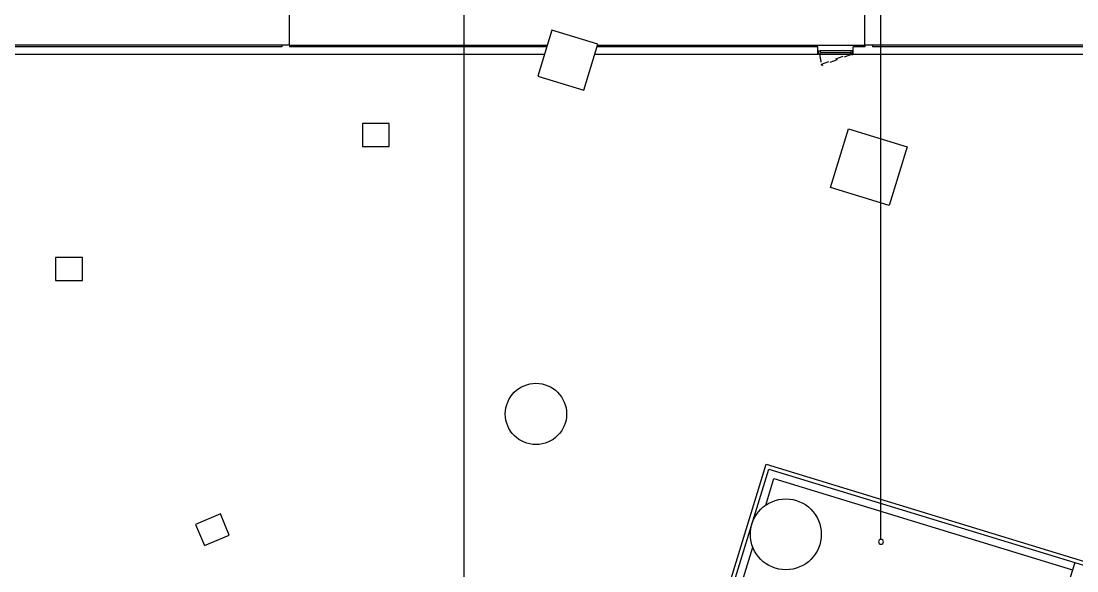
# Model space of a CAD drawing. Header units: millimetres. Extents: x -7718 to 421089, y 87466 to 341395.
# Drawn here: x 322653 to 350185, y 240231 to 254585 of the extents above; entities that cross this region are included whole.
import ezdxf

# ---------------------------------------------------------------- set-up
doc = ezdxf.new("R2010")
doc.units = ezdxf.units.MM
doc.header["$LTSCALE"] = 200
doc.header["$MEASUREMENT"] = 0
doc.linetypes.add('HIDDEN', pattern=[2, 1, -1])
doc.layers.add('e-plan', color=9, linetype='CONTINUOUS')
doc.layers.add('e-room-box', color=7, linetype='CONTINUOUS')

msp = doc.modelspace()

# ---------------------------------------------------------------- linework, layer by layer
at = {"layer": 'e-plan'}
for p, q in [((329653, 253959), (329653, 255859)), ((344653, 253959), (344653, 255859)), ((329653, 253959), (250703, 253959)), ((329453, 253909), (296983, 253909)), ((329453, 253959), (329453, 253909)), ((329653, 253959), (336378, 253959)), ((329653, 253959), (329653, 253909)), ((336363, 253909), (329653, 253909)), ((343433, 253909), (337670, 253909)), ((337685, 253959), (344653, 253959)), ((343433, 253709), (343433, 253909)), ((344653, 253909), (344353, 253909)), ((344353, 253709), (344353, 253909)), ((344653, 253959), (344653, 253909)), ((410603, 253959), (344653, 253959)), ((344853, 253959), (344853, 253909)), ((380353, 253909), (344853, 253909)), ((336301, 253709), (296983, 253709)), ((343433, 253709), (337609, 253709)), ((343443, 253709), (343443, 253809)), ((343443, 253809), (343478, 253809)), ((343478, 253709), (343443, 253709)), ((343478, 253809), (343493, 253809)), ((343493, 253759), (343478, 253759)), ((343478, 253759), (343478, 253709)), ((344308, 253709), (343478, 253709)), ((344293, 253809), (343493, 253809)), ((343493, 253809), (343493, 253759)), ((344293, 253759), (343493, 253759)), ((344308, 253809), (344293, 253809)), ((344293, 253809), (344293, 253759)), ((344293, 253759), (344308, 253759)), ((344343, 253809), (344308, 253809)), ((344308, 253759), (344308, 253709)), ((344308, 253709), (344343, 253709)), ((344343, 253709), (344343, 253809)), ((380353, 253709), (344353, 253709)), ((340416, 237565), (342083, 243016)), ((340483, 237440), (342149, 242891)), ((342083, 243016), (357264, 238375)), ((342149, 242891), (350130, 240452)), ((342070, 241948), (342282, 242642)), ((342282, 242642), (350071, 240260)), ((340674, 237382), (341734, 240849)), ((350130, 240452), (348025, 233566)), ((350130, 240452), (357139, 238308))]:
    msp.add_line(p, q, dxfattribs=at)
at = {"layer": 'e-plan', "ltscale": 0.5}
for p, q in [((336496, 254345), (336130, 253149)), ((337691, 253979), (336496, 254345)), ((337326, 252784), (337691, 253979)), ((336130, 253149), (337326, 252784)), ((332253, 251909), (331553, 251909)), ((331553, 251909), (331553, 251309)), ((332253, 251309), (332253, 251909)), ((343764, 250241), (344231, 251771)), ((344231, 251771), (345761, 251303)), ((331553, 251309), (332253, 251309)), ((345761, 251303), (345294, 249773)), ((345294, 249773), (343764, 250241)), ((324253, 248409), (323553, 248409)), ((323553, 248409), (323553, 247809)), ((324253, 247809), (324253, 248409)), ((323553, 247809), (324253, 247809)), ((327848, 241718), (327203, 241446)), ((328081, 241164), (327848, 241718)), ((327203, 241446), (327435, 240893)), ((327435, 240893), (328081, 241164))]:
    msp.add_line(p, q, dxfattribs=at)
at = {"layer": 'e-plan', "linetype": 'HIDDEN'}
for p, q in [((343526, 253461), (344293, 253746)), ((344308, 253709), (343538, 253423)), ((344293, 253746), (344308, 253709)), ((343538, 253423), (343526, 253461))]:
    msp.add_line(p, q, dxfattribs=at)
at = {"layer": 'e-plan'}
msp.add_circle((336079, 244329), 800, dxfattribs=at)
at = {"layer": 'e-plan', "ltscale": 0.5}
msp.add_circle((342595, 241186), 925, dxfattribs=at)
at = {"layer": 'e-plan', "linetype": 'HIDDEN'}
msp.add_arc((345457, 253966), 1996, 187.4052, 194.6585, dxfattribs=at)
at = {"layer": 'e-room-box'}
for p, q in [((334205, 234658), (334205, 260377)), ((345076, 241053), (345076, 260377))]:
    msp.add_line(p, q, dxfattribs=at)
for start, end in [(90, 270), (270, 90)]:
    msp.add_arc((345076, 240991), 62.5, start, end, dxfattribs=at)

doc.saveas('drawing.dxf')
